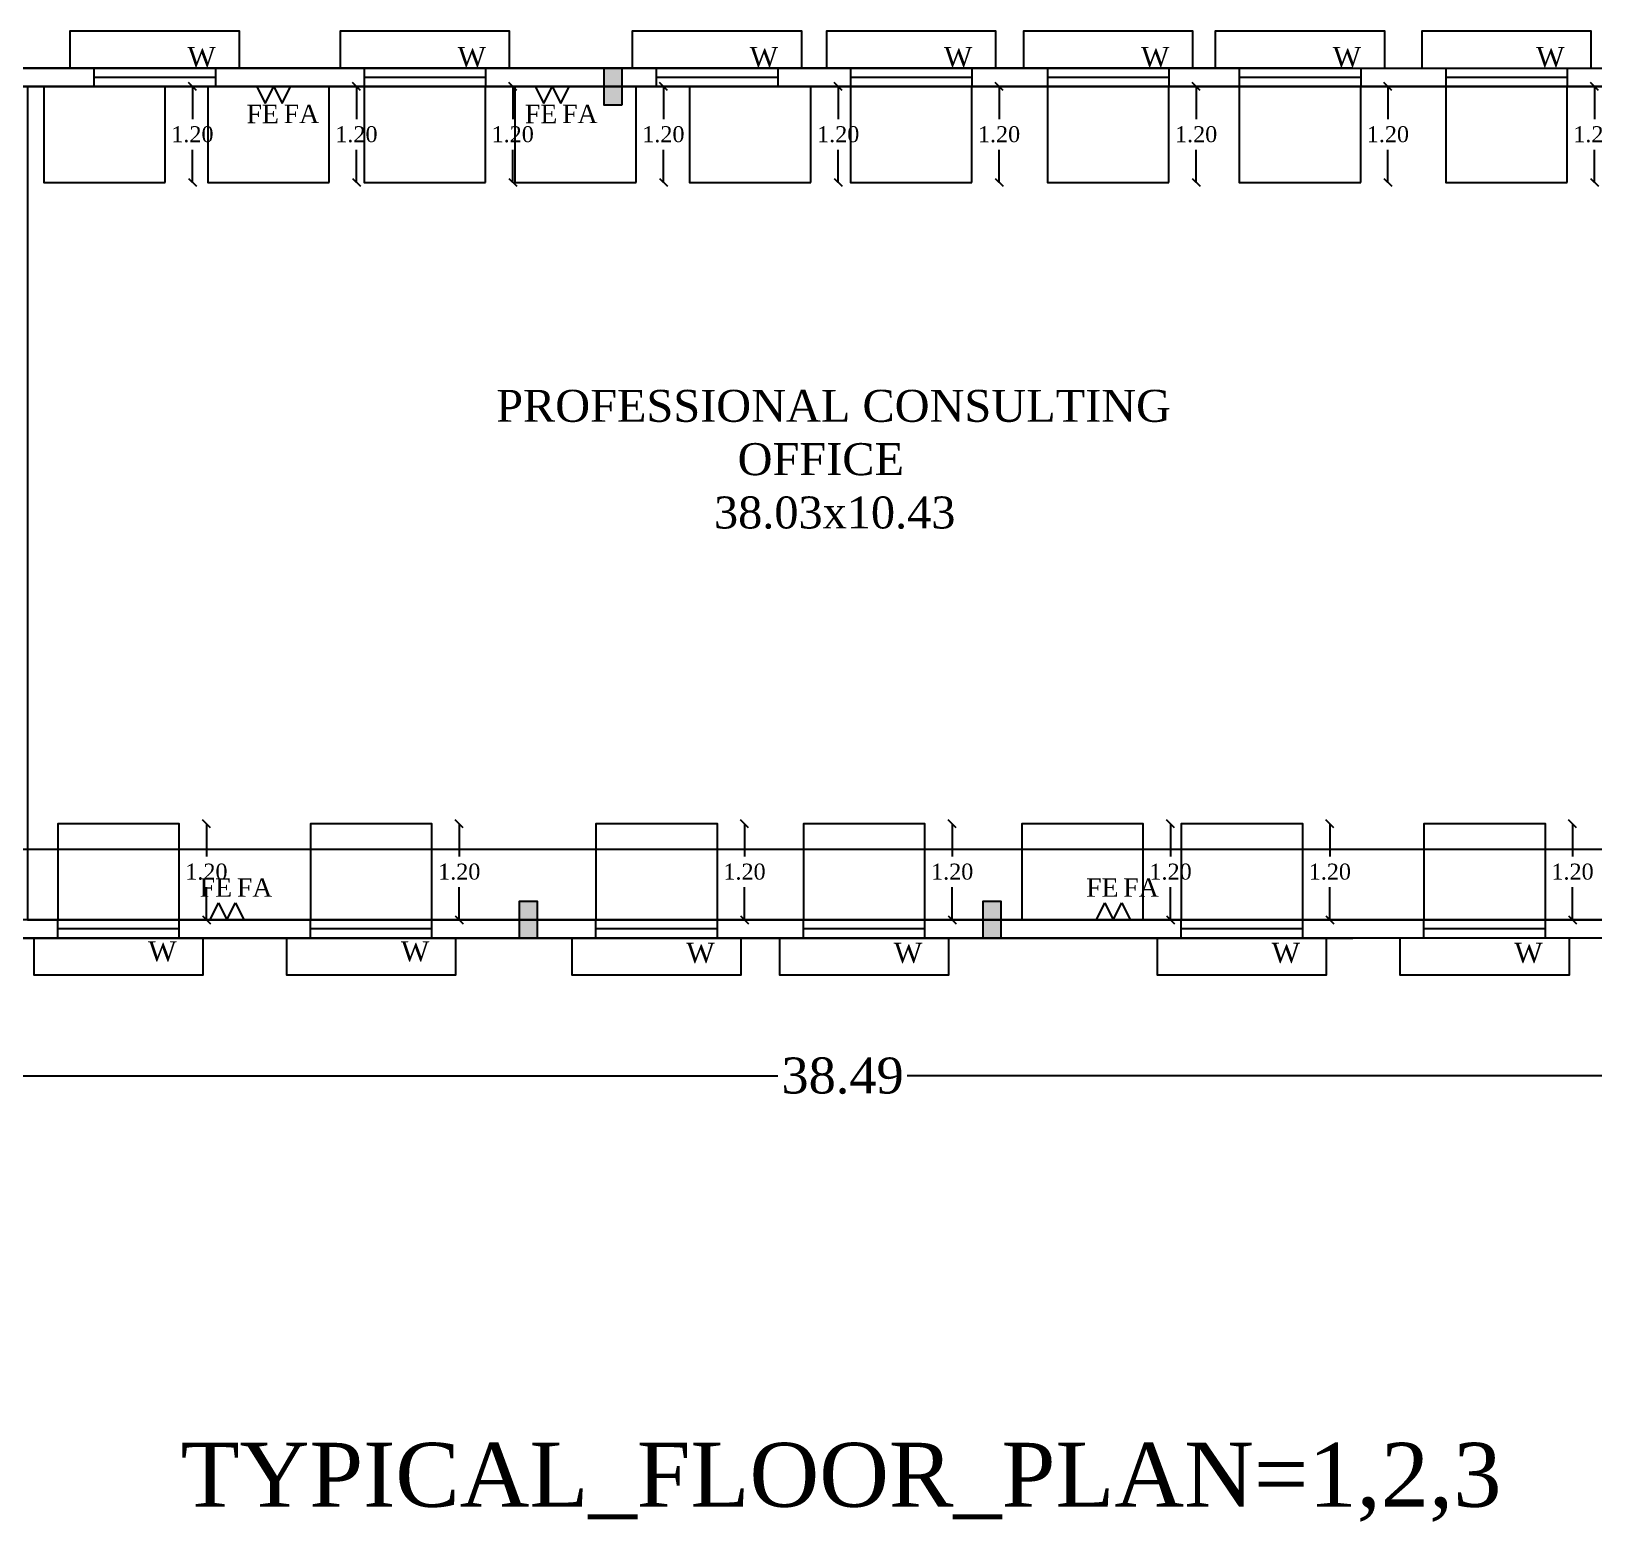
# Model space of a CAD drawing. Header units: metres. Extents: x 16174 to 16363, y 1100 to 1191.
# Drawn here: x 16273.72 to 16293.26, y 1100.91 to 1119.56 of the extents above; entities that cross this region are included whole.
import ezdxf
from ezdxf.lldxf.tags import DXFTag

# ---------------------------------------------------------------- set-up
doc = ezdxf.new("R2010")
doc.units = ezdxf.units.M
doc.header["$MEASUREMENT"] = 0
for name, color, linetype in [('BLK_1_FLR_1_BLT_UP_AREA', 20, 'Continuous'), ('BLK_1_FLR_1_REGULAR_ROOM_2', 7, 'Continuous'), ('BLK_1_FLR_1_ROOF_AREA', 7, 'Continuous'), ('BLK_1_FLR_1_ROOM_2_LIGHT_VENTILATION_1', 7, 'Continuous')]:
    doc.layers.add(name, color=color, linetype=linetype)
doc.styles.add('Romand', font='times.ttf', dxfattribs={"height": 0.5})
doc.styles.get("Standard").update_dxf_attribs({"font": 'times.ttf'})
tags = doc.linetypes.add('HIDDEN', pattern=[0.375, 0.25, -0.125]).pattern_tags.tags
tags[6:7] = [DXFTag(74, 4), DXFTag(75, 0), DXFTag(340, '0'), DXFTag(46, 1.0), DXFTag(50, 0.0), DXFTag(44, 0.0), DXFTag(45, 0.0)]
tags[4:5] = [DXFTag(74, 4), DXFTag(75, 0), DXFTag(340, '0'), DXFTag(46, 1.0), DXFTag(50, 0.0), DXFTag(44, 0.0), DXFTag(45, 0.0)]
doc.dimstyles.new('23', dxfattribs={"dimtxt": 0.45, "dimasz": 0.3, "dimexe": 0.18, "dimexo": 0.0625, "dimgap": 0.09, "dimtad": 0, "dimtih": 1, "dimtoh": 1, "dimzin": 0, "dimdsep": 46, "dimtxsty": 'Standard', "dimblk": 'OBLIQUE', "dimcen": 0.09, "dimse1": 1, "dimse2": 1, "dimadec": 0, "dimazin": 0, "dimtfac": 1, "dimtofl": 0, "dimtmove": 0, "dimatfit": 3, "dimfxl": 0, "dimtolj": 1, "dimtzin": 0, "dimarcsym": 0})

# ---------------------------------------------------------------- blocks, each defined once
blk = doc.blocks.new('_Oblique')
at = {"color": 0, "linetype": 'ByBlock', "lineweight": -2}
blk.add_line((-0.5, -0.5), (0.5, 0.5), dxfattribs=at)
blk = doc.blocks.new('*D77')
at = {"color": 0, "lineweight": -2}
for p, q in [((16264.62, 1106.492), (16283.056, 1106.492)), ((16303.112, 1106.492), (16284.675, 1106.492))]:
    blk.add_line(p, q, dxfattribs=at)
at = {"layer": 'Defpoints', "color": 0}
for p in [(16264.62, 1108.215), (16303.112, 1108.215), (16303.112, 1106.492)]:
    blk.add_point(p, dxfattribs=at)
at = {"color": 0, "lineweight": -2, "xscale": 0.3, "yscale": 0.3, "zscale": 0.3, "rotation": 180}
blk.add_blockref('_Oblique', (16264.62, 1106.492), dxfattribs=at)
at = {"color": 0, "lineweight": -2, "xscale": 0.3, "yscale": 0.3, "zscale": 0.3}
blk.add_blockref('_Oblique', (16303.112, 1106.492), dxfattribs=at)
at = {"color": 0, "insert": (16283.866, 1106.492), "char_height": 0.45, "attachment_point": 5}
blk.add_mtext('\\A1;38.49', dxfattribs=at)
blk = doc.blocks.new('*D90')
at = {"layer": 'BLK_1_FLR_1_ROOM_2_LIGHT_VENTILATION_1', "color": 0, "lineweight": -2}
for p, q in [((16275.732, 1118.87), (16275.732, 1118.462)), ((16275.732, 1117.67), (16275.732, 1118.078))]:
    blk.add_line(p, q, dxfattribs=at)
at = {"layer": 'Defpoints', "color": 0}
for p in [(16275.391, 1118.87), (16275.732, 1118.87), (16275.391, 1117.67)]:
    blk.add_point(p, dxfattribs=at)
at = {"layer": 'BLK_1_FLR_1_ROOM_2_LIGHT_VENTILATION_1', "color": 0, "lineweight": -2, "xscale": 0.1, "yscale": 0.1, "zscale": 0.1}
for p, rotation in [((16275.732, 1118.87), 90), ((16275.732, 1117.67), 270)]:
    blk.add_blockref('_Oblique', p, dxfattribs=dict(at, rotation=rotation))
at = {"layer": 'BLK_1_FLR_1_ROOM_2_LIGHT_VENTILATION_1', "color": 0, "insert": (16275.732, 1118.27), "char_height": 0.2, "attachment_point": 5}
blk.add_mtext('\\A1;1.20', dxfattribs=at)
blk = doc.blocks.new('*D91')
at = {"layer": 'BLK_1_FLR_1_ROOM_2_LIGHT_VENTILATION_1', "color": 0, "lineweight": -2}
for p, q in [((16279.739, 1118.87), (16279.739, 1118.462)), ((16279.739, 1117.67), (16279.739, 1118.078))]:
    blk.add_line(p, q, dxfattribs=at)
at = {"layer": 'Defpoints', "color": 0}
for p in [(16279.399, 1118.87), (16279.739, 1118.87), (16279.399, 1117.67)]:
    blk.add_point(p, dxfattribs=at)
at = {"layer": 'BLK_1_FLR_1_ROOM_2_LIGHT_VENTILATION_1', "color": 0, "lineweight": -2, "xscale": 0.1, "yscale": 0.1, "zscale": 0.1}
for p, rotation in [((16279.739, 1118.87), 90), ((16279.739, 1117.67), 270)]:
    blk.add_blockref('_Oblique', p, dxfattribs=dict(at, rotation=rotation))
at = {"layer": 'BLK_1_FLR_1_ROOM_2_LIGHT_VENTILATION_1', "color": 0, "insert": (16279.739, 1118.27), "char_height": 0.2, "attachment_point": 5}
blk.add_mtext('\\A1;1.20', dxfattribs=at)
blk = doc.blocks.new('*D92')
at = {"layer": 'BLK_1_FLR_1_ROOM_2_LIGHT_VENTILATION_1', "color": 0, "lineweight": -2}
for p, q in [((16283.811, 1118.87), (16283.811, 1118.462)), ((16283.811, 1117.67), (16283.811, 1118.078))]:
    blk.add_line(p, q, dxfattribs=at)
at = {"layer": 'Defpoints', "color": 0}
for p in [(16283.47, 1118.87), (16283.811, 1118.87), (16283.47, 1117.67)]:
    blk.add_point(p, dxfattribs=at)
at = {"layer": 'BLK_1_FLR_1_ROOM_2_LIGHT_VENTILATION_1', "color": 0, "lineweight": -2, "xscale": 0.1, "yscale": 0.1, "zscale": 0.1}
for p, rotation in [((16283.811, 1118.87), 90), ((16283.811, 1117.67), 270)]:
    blk.add_blockref('_Oblique', p, dxfattribs=dict(at, rotation=rotation))
at = {"layer": 'BLK_1_FLR_1_ROOM_2_LIGHT_VENTILATION_1', "color": 0, "insert": (16283.811, 1118.27), "char_height": 0.2, "attachment_point": 5}
blk.add_mtext('\\A1;1.20', dxfattribs=at)
blk = doc.blocks.new('*D93')
at = {"layer": 'BLK_1_FLR_1_ROOM_2_LIGHT_VENTILATION_1', "color": 0, "lineweight": -2}
for p, q in [((16285.823, 1118.87), (16285.823, 1118.462)), ((16285.823, 1117.67), (16285.823, 1118.078))]:
    blk.add_line(p, q, dxfattribs=at)
at = {"layer": 'Defpoints', "color": 0}
for p in [(16285.483, 1118.87), (16285.823, 1118.87), (16285.483, 1117.67)]:
    blk.add_point(p, dxfattribs=at)
at = {"layer": 'BLK_1_FLR_1_ROOM_2_LIGHT_VENTILATION_1', "color": 0, "lineweight": -2, "xscale": 0.1, "yscale": 0.1, "zscale": 0.1}
for p, rotation in [((16285.823, 1118.87), 90), ((16285.823, 1117.67), 270)]:
    blk.add_blockref('_Oblique', p, dxfattribs=dict(at, rotation=rotation))
at = {"layer": 'BLK_1_FLR_1_ROOM_2_LIGHT_VENTILATION_1', "color": 0, "insert": (16285.823, 1118.27), "char_height": 0.2, "attachment_point": 5}
blk.add_mtext('\\A1;1.20', dxfattribs=at)
blk = doc.blocks.new('*D94')
at = {"layer": 'BLK_1_FLR_1_ROOM_2_LIGHT_VENTILATION_1', "color": 0, "lineweight": -2}
for p, q in [((16288.289, 1118.87), (16288.289, 1118.462)), ((16288.289, 1117.67), (16288.289, 1118.078))]:
    blk.add_line(p, q, dxfattribs=at)
at = {"layer": 'Defpoints', "color": 0}
for p in [(16287.949, 1118.87), (16288.289, 1118.87), (16287.949, 1117.67)]:
    blk.add_point(p, dxfattribs=at)
at = {"layer": 'BLK_1_FLR_1_ROOM_2_LIGHT_VENTILATION_1', "color": 0, "lineweight": -2, "xscale": 0.1, "yscale": 0.1, "zscale": 0.1}
for p, rotation in [((16288.289, 1118.87), 90), ((16288.289, 1117.67), 270)]:
    blk.add_blockref('_Oblique', p, dxfattribs=dict(at, rotation=rotation))
at = {"layer": 'BLK_1_FLR_1_ROOM_2_LIGHT_VENTILATION_1', "color": 0, "insert": (16288.289, 1118.27), "char_height": 0.2, "attachment_point": 5}
blk.add_mtext('\\A1;1.20', dxfattribs=at)
blk = doc.blocks.new('*D95')
at = {"layer": 'BLK_1_FLR_1_ROOM_2_LIGHT_VENTILATION_1', "color": 0, "lineweight": -2}
for p, q in [((16290.688, 1118.87), (16290.688, 1118.462)), ((16290.688, 1117.67), (16290.688, 1118.078))]:
    blk.add_line(p, q, dxfattribs=at)
at = {"layer": 'Defpoints', "color": 0}
for p in [(16290.348, 1118.87), (16290.688, 1118.87), (16290.348, 1117.67)]:
    blk.add_point(p, dxfattribs=at)
at = {"layer": 'BLK_1_FLR_1_ROOM_2_LIGHT_VENTILATION_1', "color": 0, "lineweight": -2, "xscale": 0.1, "yscale": 0.1, "zscale": 0.1}
for p, rotation in [((16290.688, 1118.87), 90), ((16290.688, 1117.67), 270)]:
    blk.add_blockref('_Oblique', p, dxfattribs=dict(at, rotation=rotation))
at = {"layer": 'BLK_1_FLR_1_ROOM_2_LIGHT_VENTILATION_1', "color": 0, "insert": (16290.688, 1118.27), "char_height": 0.2, "attachment_point": 5}
blk.add_mtext('\\A1;1.20', dxfattribs=at)
blk = doc.blocks.new('*D96')
at = {"layer": 'BLK_1_FLR_1_ROOM_2_LIGHT_VENTILATION_1', "color": 0, "lineweight": -2}
for p, q in [((16293.272, 1118.87), (16293.272, 1118.462)), ((16293.272, 1117.67), (16293.272, 1118.078))]:
    blk.add_line(p, q, dxfattribs=at)
at = {"layer": 'Defpoints', "color": 0}
for p in [(16292.931, 1118.87), (16293.272, 1118.87), (16292.931, 1117.67)]:
    blk.add_point(p, dxfattribs=at)
at = {"layer": 'BLK_1_FLR_1_ROOM_2_LIGHT_VENTILATION_1', "color": 0, "lineweight": -2, "xscale": 0.1, "yscale": 0.1, "zscale": 0.1}
for p, rotation in [((16293.272, 1118.87), 90), ((16293.272, 1117.67), 270)]:
    blk.add_blockref('_Oblique', p, dxfattribs=dict(at, rotation=rotation))
at = {"layer": 'BLK_1_FLR_1_ROOM_2_LIGHT_VENTILATION_1', "color": 0, "insert": (16293.272, 1118.27), "char_height": 0.2, "attachment_point": 5}
blk.add_mtext('\\A1;1.20', dxfattribs=at)
blk = doc.blocks.new('*D100')
at = {"layer": 'BLK_1_FLR_1_ROOM_2_LIGHT_VENTILATION_1', "color": 0, "lineweight": -2}
for p, q in [((16275.907, 1109.645), (16275.907, 1109.237)), ((16275.907, 1108.445), (16275.907, 1108.853))]:
    blk.add_line(p, q, dxfattribs=at)
at = {"layer": 'Defpoints', "color": 0}
for p in [(16275.567, 1109.645), (16275.907, 1109.645), (16275.567, 1108.445)]:
    blk.add_point(p, dxfattribs=at)
at = {"layer": 'BLK_1_FLR_1_ROOM_2_LIGHT_VENTILATION_1', "color": 0, "lineweight": -2, "xscale": 0.1, "yscale": 0.1, "zscale": 0.1}
for p, rotation in [((16275.907, 1109.645), 90), ((16275.907, 1108.445), 270)]:
    blk.add_blockref('_Oblique', p, dxfattribs=dict(at, rotation=rotation))
at = {"layer": 'BLK_1_FLR_1_ROOM_2_LIGHT_VENTILATION_1', "color": 0, "insert": (16275.907, 1109.045), "char_height": 0.2, "attachment_point": 5}
blk.add_mtext('\\A1;1.20', dxfattribs=at)
blk = doc.blocks.new('*D101')
at = {"layer": 'BLK_1_FLR_1_ROOM_2_LIGHT_VENTILATION_1', "color": 0, "lineweight": -2}
for p, q in [((16279.07, 1109.645), (16279.07, 1109.237)), ((16279.07, 1108.445), (16279.07, 1108.853))]:
    blk.add_line(p, q, dxfattribs=at)
at = {"layer": 'Defpoints', "color": 0}
for p in [(16278.729, 1109.645), (16279.07, 1109.645), (16278.729, 1108.445)]:
    blk.add_point(p, dxfattribs=at)
at = {"layer": 'BLK_1_FLR_1_ROOM_2_LIGHT_VENTILATION_1', "color": 0, "lineweight": -2, "xscale": 0.1, "yscale": 0.1, "zscale": 0.1}
for p, rotation in [((16279.07, 1109.645), 90), ((16279.07, 1108.445), 270)]:
    blk.add_blockref('_Oblique', p, dxfattribs=dict(at, rotation=rotation))
at = {"layer": 'BLK_1_FLR_1_ROOM_2_LIGHT_VENTILATION_1', "color": 0, "insert": (16279.07, 1109.045), "char_height": 0.2, "attachment_point": 5}
blk.add_mtext('\\A1;1.20', dxfattribs=at)
blk = doc.blocks.new('*D102')
at = {"layer": 'BLK_1_FLR_1_ROOM_2_LIGHT_VENTILATION_1', "color": 0, "lineweight": -2}
for p, q in [((16282.639, 1109.645), (16282.639, 1109.237)), ((16282.639, 1108.445), (16282.639, 1108.853))]:
    blk.add_line(p, q, dxfattribs=at)
at = {"layer": 'Defpoints', "color": 0}
for p in [(16282.299, 1109.645), (16282.639, 1109.645), (16282.299, 1108.445)]:
    blk.add_point(p, dxfattribs=at)
at = {"layer": 'BLK_1_FLR_1_ROOM_2_LIGHT_VENTILATION_1', "color": 0, "lineweight": -2, "xscale": 0.1, "yscale": 0.1, "zscale": 0.1}
for p, rotation in [((16282.639, 1109.645), 90), ((16282.639, 1108.445), 270)]:
    blk.add_blockref('_Oblique', p, dxfattribs=dict(at, rotation=rotation))
at = {"layer": 'BLK_1_FLR_1_ROOM_2_LIGHT_VENTILATION_1', "color": 0, "insert": (16282.639, 1109.045), "char_height": 0.2, "attachment_point": 5}
blk.add_mtext('\\A1;1.20', dxfattribs=at)
blk = doc.blocks.new('*D103')
at = {"layer": 'BLK_1_FLR_1_ROOM_2_LIGHT_VENTILATION_1', "color": 0, "lineweight": -2}
for p, q in [((16285.237, 1109.645), (16285.237, 1109.237)), ((16285.237, 1108.445), (16285.237, 1108.853))]:
    blk.add_line(p, q, dxfattribs=at)
at = {"layer": 'Defpoints', "color": 0}
for p in [(16284.896, 1109.645), (16285.237, 1109.645), (16284.896, 1108.445)]:
    blk.add_point(p, dxfattribs=at)
at = {"layer": 'BLK_1_FLR_1_ROOM_2_LIGHT_VENTILATION_1', "color": 0, "lineweight": -2, "xscale": 0.1, "yscale": 0.1, "zscale": 0.1}
for p, rotation in [((16285.237, 1109.645), 90), ((16285.237, 1108.445), 270)]:
    blk.add_blockref('_Oblique', p, dxfattribs=dict(at, rotation=rotation))
at = {"layer": 'BLK_1_FLR_1_ROOM_2_LIGHT_VENTILATION_1', "color": 0, "insert": (16285.237, 1109.045), "char_height": 0.2, "attachment_point": 5}
blk.add_mtext('\\A1;1.20', dxfattribs=at)
blk = doc.blocks.new('*D104')
at = {"layer": 'BLK_1_FLR_1_ROOM_2_LIGHT_VENTILATION_1', "color": 0, "lineweight": -2}
for p, q in [((16289.962, 1109.645), (16289.962, 1109.237)), ((16289.962, 1108.445), (16289.962, 1108.853))]:
    blk.add_line(p, q, dxfattribs=at)
at = {"layer": 'Defpoints', "color": 0}
for p in [(16289.622, 1109.645), (16289.962, 1109.645), (16289.622, 1108.445)]:
    blk.add_point(p, dxfattribs=at)
at = {"layer": 'BLK_1_FLR_1_ROOM_2_LIGHT_VENTILATION_1', "color": 0, "lineweight": -2, "xscale": 0.1, "yscale": 0.1, "zscale": 0.1}
for p, rotation in [((16289.962, 1109.645), 90), ((16289.962, 1108.445), 270)]:
    blk.add_blockref('_Oblique', p, dxfattribs=dict(at, rotation=rotation))
at = {"layer": 'BLK_1_FLR_1_ROOM_2_LIGHT_VENTILATION_1', "color": 0, "insert": (16289.962, 1109.045), "char_height": 0.2, "attachment_point": 5}
blk.add_mtext('\\A1;1.20', dxfattribs=at)
blk = doc.blocks.new('*D105')
at = {"layer": 'BLK_1_FLR_1_ROOM_2_LIGHT_VENTILATION_1', "color": 0, "lineweight": -2}
for p, q in [((16292.998, 1109.645), (16292.998, 1109.237)), ((16292.998, 1108.445), (16292.998, 1108.853))]:
    blk.add_line(p, q, dxfattribs=at)
at = {"layer": 'Defpoints', "color": 0}
for p in [(16292.658, 1109.645), (16292.998, 1109.645), (16292.658, 1108.445)]:
    blk.add_point(p, dxfattribs=at)
at = {"layer": 'BLK_1_FLR_1_ROOM_2_LIGHT_VENTILATION_1', "color": 0, "lineweight": -2, "xscale": 0.1, "yscale": 0.1, "zscale": 0.1}
for p, rotation in [((16292.998, 1109.645), 90), ((16292.998, 1108.445), 270)]:
    blk.add_blockref('_Oblique', p, dxfattribs=dict(at, rotation=rotation))
at = {"layer": 'BLK_1_FLR_1_ROOM_2_LIGHT_VENTILATION_1', "color": 0, "insert": (16292.998, 1109.045), "char_height": 0.2, "attachment_point": 5}
blk.add_mtext('\\A1;1.20', dxfattribs=at)
blk = doc.blocks.new('*D203')
at = {"layer": 'BLK_1_FLR_1_ROOM_2_LIGHT_VENTILATION_1', "color": 0, "lineweight": -2}
for p, q in [((16287.969, 1109.645), (16287.969, 1109.237)), ((16287.969, 1108.445), (16287.969, 1108.853))]:
    blk.add_line(p, q, dxfattribs=at)
at = {"layer": 'Defpoints', "color": 0}
for p in [(16287.628, 1109.645), (16287.969, 1109.645), (16287.628, 1108.445)]:
    blk.add_point(p, dxfattribs=at)
at = {"layer": 'BLK_1_FLR_1_ROOM_2_LIGHT_VENTILATION_1', "color": 0, "lineweight": -2, "xscale": 0.1, "yscale": 0.1, "zscale": 0.1}
for p, rotation in [((16287.969, 1109.645), 90), ((16287.969, 1108.445), 270)]:
    blk.add_blockref('_Oblique', p, dxfattribs=dict(at, rotation=rotation))
at = {"layer": 'BLK_1_FLR_1_ROOM_2_LIGHT_VENTILATION_1', "color": 0, "insert": (16287.969, 1109.045), "char_height": 0.2, "attachment_point": 5}
blk.add_mtext('\\A1;1.20', dxfattribs=at)
blk = doc.blocks.new('*D204')
at = {"layer": 'BLK_1_FLR_1_ROOM_2_LIGHT_VENTILATION_1', "color": 0, "lineweight": -2}
for p, q in [((16277.784, 1118.87), (16277.784, 1118.462)), ((16277.784, 1117.67), (16277.784, 1118.078))]:
    blk.add_line(p, q, dxfattribs=at)
at = {"layer": 'Defpoints', "color": 0}
for p in [(16277.443, 1118.87), (16277.784, 1118.87), (16277.443, 1117.67)]:
    blk.add_point(p, dxfattribs=at)
at = {"layer": 'BLK_1_FLR_1_ROOM_2_LIGHT_VENTILATION_1', "color": 0, "lineweight": -2, "xscale": 0.1, "yscale": 0.1, "zscale": 0.1}
for p, rotation in [((16277.784, 1118.87), 90), ((16277.784, 1117.67), 270)]:
    blk.add_blockref('_Oblique', p, dxfattribs=dict(at, rotation=rotation))
at = {"layer": 'BLK_1_FLR_1_ROOM_2_LIGHT_VENTILATION_1', "color": 0, "insert": (16277.784, 1118.27), "char_height": 0.2, "attachment_point": 5}
blk.add_mtext('\\A1;1.20', dxfattribs=at)
blk = doc.blocks.new('*D205')
at = {"layer": 'BLK_1_FLR_1_ROOM_2_LIGHT_VENTILATION_1', "color": 0, "lineweight": -2}
for p, q in [((16281.624, 1118.87), (16281.624, 1118.462)), ((16281.624, 1117.67), (16281.624, 1118.078))]:
    blk.add_line(p, q, dxfattribs=at)
at = {"layer": 'Defpoints', "color": 0}
for p in [(16281.284, 1118.87), (16281.624, 1118.87), (16281.284, 1117.67)]:
    blk.add_point(p, dxfattribs=at)
at = {"layer": 'BLK_1_FLR_1_ROOM_2_LIGHT_VENTILATION_1', "color": 0, "lineweight": -2, "xscale": 0.1, "yscale": 0.1, "zscale": 0.1}
for p, rotation in [((16281.624, 1118.87), 90), ((16281.624, 1117.67), 270)]:
    blk.add_blockref('_Oblique', p, dxfattribs=dict(at, rotation=rotation))
at = {"layer": 'BLK_1_FLR_1_ROOM_2_LIGHT_VENTILATION_1', "color": 0, "insert": (16281.624, 1118.27), "char_height": 0.2, "attachment_point": 5}
blk.add_mtext('\\A1;1.20', dxfattribs=at)

msp = doc.modelspace()

# ---------------------------------------------------------------- hatches: boundary and pattern name
h = msp.add_hatch(color=256)
h.dxf.hatch_style = 1
h.paths.add_polyline_path([(16281.11, 1119.1), (16280.88, 1119.1), (16280.88, 1118.64), (16281.11, 1118.64)])
h = msp.add_hatch(color=256)
h.dxf.hatch_style = 1
h.paths.add_polyline_path([(16280.05, 1108.675), (16279.82, 1108.675), (16279.82, 1108.215), (16280.05, 1108.215)])
h = msp.add_hatch(color=256)
h.dxf.hatch_style = 1
h.paths.add_polyline_path([(16285.85, 1108.675), (16285.62, 1108.675), (16285.62, 1108.215), (16285.85, 1108.215)])

# ---------------------------------------------------------------- linework, layer by layer
for p, q in [((16290.25, 1119.1), (16264.62, 1119.1)), ((16274.499, 1119.1), (16274.499, 1118.87)), ((16274.499, 1118.985), (16276.019, 1118.985)), ((16276.019, 1119.1), (16276.019, 1118.87)), ((16277.879, 1119.1), (16277.879, 1118.87)), ((16277.879, 1118.985), (16279.399, 1118.985)), ((16279.399, 1119.1), (16279.399, 1118.87)), ((16281.534, 1119.1), (16281.534, 1118.87)), ((16281.534, 1118.985), (16283.054, 1118.985)), ((16283.054, 1119.1), (16283.054, 1118.87)), ((16283.963, 1119.1), (16283.963, 1118.87)), ((16283.963, 1118.985), (16285.483, 1118.985)), ((16285.483, 1119.1), (16285.483, 1118.87)), ((16286.429, 1119.1), (16286.429, 1118.87)), ((16286.429, 1118.985), (16287.949, 1118.985)), ((16287.949, 1119.1), (16287.949, 1118.87)), ((16288.828, 1119.1), (16288.828, 1118.87)), ((16288.828, 1118.985), (16290.348, 1118.985)), ((16290.348, 1119.1), (16290.348, 1118.87)), ((16291.411, 1119.1), (16291.411, 1118.87)), ((16291.411, 1118.985), (16292.931, 1118.985)), ((16292.931, 1119.1), (16292.931, 1118.87)), ((16296.071, 1118.87), (16264.85, 1118.87)), ((16273.67, 1108.445), (16302.882, 1108.445)), ((16274.047, 1108.215), (16274.047, 1108.445)), ((16275.567, 1108.215), (16275.567, 1108.445)), ((16277.209, 1108.215), (16277.209, 1108.445)), ((16278.729, 1108.215), (16278.729, 1108.445)), ((16280.779, 1108.215), (16280.779, 1108.445)), ((16282.299, 1108.215), (16282.299, 1108.445)), ((16283.376, 1108.215), (16283.376, 1108.445)), ((16284.896, 1108.215), (16284.896, 1108.445)), ((16288.102, 1108.215), (16288.102, 1108.445)), ((16289.622, 1108.215), (16289.622, 1108.445)), ((16291.138, 1108.215), (16291.138, 1108.445)), ((16292.658, 1108.215), (16292.658, 1108.445)), ((16264.62, 1108.215), (16290.25, 1108.215)), ((16275.567, 1108.33), (16274.047, 1108.33)), ((16278.729, 1108.33), (16277.209, 1108.33)), ((16282.299, 1108.33), (16280.779, 1108.33)), ((16284.896, 1108.33), (16283.376, 1108.33)), ((16289.622, 1108.33), (16288.102, 1108.33)), ((16292.658, 1108.33), (16291.138, 1108.33))]:
    msp.add_line(p, q)
at = {"linetype": 'HIDDEN'}
msp.add_line((16263.06, 1109.329), (16306.157, 1109.329), dxfattribs=at)
for points in [[(16276.019, 1119.1), (16276.319, 1119.1), (16276.319, 1119.56), (16274.199, 1119.56), (16274.199, 1119.1), (16274.499, 1119.1)], [(16279.399, 1119.1), (16279.699, 1119.1), (16279.699, 1119.56), (16277.579, 1119.56), (16277.579, 1119.1), (16277.879, 1119.1)], [(16283.054, 1119.1), (16283.354, 1119.1), (16283.354, 1119.56), (16281.234, 1119.56), (16281.234, 1119.1), (16281.534, 1119.1)], [(16285.483, 1119.1), (16285.783, 1119.1), (16285.783, 1119.56), (16283.663, 1119.56), (16283.663, 1119.1), (16283.963, 1119.1)], [(16287.949, 1119.1), (16288.249, 1119.1), (16288.249, 1119.56), (16286.129, 1119.56), (16286.129, 1119.1), (16286.429, 1119.1)], [(16290.348, 1119.1), (16290.648, 1119.1), (16290.648, 1119.56), (16288.528, 1119.56), (16288.528, 1119.1), (16288.828, 1119.1)], [(16292.931, 1119.1), (16293.231, 1119.1), (16293.231, 1119.56), (16291.111, 1119.56), (16291.111, 1119.1), (16291.411, 1119.1)], [(16274.047, 1108.215), (16273.747, 1108.215), (16273.747, 1107.755), (16275.867, 1107.755), (16275.867, 1108.215), (16275.567, 1108.215)], [(16277.209, 1108.215), (16276.909, 1108.215), (16276.909, 1107.755), (16279.029, 1107.755), (16279.029, 1108.215), (16278.729, 1108.215)], [(16280.779, 1108.215), (16280.479, 1108.215), (16280.479, 1107.755), (16282.599, 1107.755), (16282.599, 1108.215), (16282.299, 1108.215)], [(16283.376, 1108.215), (16283.076, 1108.215), (16283.076, 1107.755), (16285.196, 1107.755), (16285.196, 1108.215), (16284.896, 1108.215)], [(16288.102, 1108.215), (16287.802, 1108.215), (16287.802, 1107.755), (16289.922, 1107.755), (16289.922, 1108.215), (16289.622, 1108.215)], [(16291.138, 1108.215), (16290.838, 1108.215), (16290.838, 1107.755), (16292.958, 1107.755), (16292.958, 1108.215), (16292.658, 1108.215)]]:
    msp.add_lwpolyline(points, dxfattribs=at)
for points in [[(16303.112, 1108.215), (16264.62, 1108.215), (16264.62, 1119.1), (16303.112, 1119.1)], [(16281.11, 1118.64), (16281.11, 1119.1), (16280.88, 1119.1), (16280.88, 1118.64)], [(16264.85, 1118.87), (16302.882, 1118.87), (16302.882, 1108.445), (16264.85, 1108.445)], [(16276.644, 1118.658), (16276.749, 1118.87), (16276.538, 1118.87)], [(16276.855, 1118.658), (16276.961, 1118.87), (16276.749, 1118.87)], [(16280.127, 1118.658), (16280.233, 1118.87), (16280.021, 1118.87)], [(16280.339, 1118.658), (16280.445, 1118.87), (16280.233, 1118.87)], [(16276.058, 1108.657), (16276.164, 1108.445), (16275.952, 1108.445)], [(16276.27, 1108.657), (16276.376, 1108.445), (16276.164, 1108.445)], [(16280.05, 1108.215), (16280.05, 1108.675), (16279.82, 1108.675), (16279.82, 1108.215)], [(16285.85, 1108.215), (16285.85, 1108.675), (16285.62, 1108.675), (16285.62, 1108.215)], [(16287.147, 1108.657), (16287.253, 1108.445), (16287.041, 1108.445)], [(16287.359, 1108.657), (16287.465, 1108.445), (16287.253, 1108.445)]]:
    msp.add_lwpolyline(points, close=True)
at = {"layer": 'BLK_1_FLR_1_BLT_UP_AREA', "color": 18}
msp.add_lwpolyline([(16303.112, 1108.215), (16264.62, 1108.215), (16264.62, 1119.1), (16303.112, 1119.1)], close=True, dxfattribs=at)
at = {"layer": 'BLK_1_FLR_1_REGULAR_ROOM_2', "color": 2}
msp.add_lwpolyline([(16273.67, 1108.445), (16296.071, 1108.445), (16296.071, 1118.869), (16273.67, 1118.869)], close=True, dxfattribs=at)
at = {"layer": 'BLK_1_FLR_1_ROOF_AREA', "color": 54}
msp.add_lwpolyline([(16303.112, 1108.215), (16264.62, 1108.215), (16264.62, 1119.1), (16303.112, 1119.1)], close=True, dxfattribs=at)
at = {"layer": 'BLK_1_FLR_1_ROOM_2_LIGHT_VENTILATION_1', "color": 2}
for points in [[(16275.391, 1117.67), (16275.391, 1118.87), (16273.871, 1118.87), (16273.871, 1117.67)], [(16277.443, 1117.67), (16277.443, 1118.87), (16275.923, 1118.87), (16275.923, 1117.67)], [(16279.399, 1117.67), (16279.399, 1118.87), (16277.879, 1118.87), (16277.879, 1117.67)], [(16281.284, 1117.67), (16281.284, 1118.87), (16279.764, 1118.87), (16279.764, 1117.67)], [(16283.47, 1117.67), (16283.47, 1118.87), (16281.95, 1118.87), (16281.95, 1117.67)], [(16285.483, 1117.67), (16285.483, 1118.87), (16283.963, 1118.87), (16283.963, 1117.67)], [(16287.949, 1117.67), (16287.949, 1118.87), (16286.429, 1118.87), (16286.429, 1117.67)], [(16290.348, 1117.67), (16290.348, 1118.87), (16288.828, 1118.87), (16288.828, 1117.67)], [(16292.931, 1117.67), (16292.931, 1118.87), (16291.411, 1118.87), (16291.411, 1117.67)], [(16275.567, 1108.445), (16275.567, 1109.645), (16274.047, 1109.645), (16274.047, 1108.445)], [(16278.729, 1108.445), (16278.729, 1109.645), (16277.209, 1109.645), (16277.209, 1108.445)], [(16282.299, 1108.445), (16282.299, 1109.645), (16280.779, 1109.645), (16280.779, 1108.445)], [(16284.896, 1108.445), (16284.896, 1109.645), (16283.376, 1109.645), (16283.376, 1108.445)], [(16287.628, 1108.445), (16287.628, 1109.645), (16286.108, 1109.645), (16286.108, 1108.445)], [(16289.622, 1108.445), (16289.622, 1109.645), (16288.102, 1109.645), (16288.102, 1108.445)], [(16292.658, 1108.445), (16292.658, 1109.645), (16291.138, 1109.645), (16291.138, 1108.445)]]:
    msp.add_lwpolyline(points, close=True, dxfattribs=at)

# ---------------------------------------------------------------- texts
at = {"char_height": 0.25, "width": 1.40926, "attachment_point": 3, "rotation": 360, "style": 'Romand'}
for insert in [(16276.025, 1119.364), (16279.405, 1119.364), (16283.06, 1119.364), (16285.489, 1119.364), (16287.955, 1119.364), (16290.354, 1119.364), (16292.899, 1119.364), (16275.534, 1108.175), (16278.696, 1108.175), (16282.266, 1108.157), (16284.863, 1108.157), (16289.589, 1108.157), (16292.625, 1108.157)]:
    msp.add_mtext('W', dxfattribs=dict(at, insert=insert))
at = {"attachment_point": 1}
for s, insert, char_height, width in [('FE', (16276.409, 1118.64), 0.23, 0.53598), ('FA', (16276.874, 1118.641), 0.23, 0.53598), ('FE', (16279.892, 1118.64), 0.23, 0.53598), ('FA', (16280.357, 1118.641), 0.23, 0.53598), ('PROFESSIONAL CONSULTING\\P                    OFFICE', (16279.532, 1115.074), 0.4, 11.11233), ('38.03x10.43', (16282.257, 1113.74), 0.4, 11.11233), ('FE', (16275.823, 1108.962), 0.23, 0.53598), ('FA', (16276.288, 1108.963), 0.23, 0.53598), ('FE', (16286.913, 1108.962), 0.23, 0.53598), ('FA', (16287.377, 1108.963), 0.23, 0.53598)]:
    msp.add_mtext(s, dxfattribs=dict(at, insert=insert, char_height=char_height, width=width))
at = {"layer": 'BLK_1_FLR_1_BLT_UP_AREA', "color": 18, "insert": (16275.585, 1101.902), "char_height": 0.8, "width": 34.58095, "attachment_point": 1}
msp.add_mtext('TYPICAL_FLOOR_PLAN=1,2,3', dxfattribs=at)

# ---------------------------------------------------------------- dimensions: what is measured, and where the dimension line sits
dim = msp.add_aligned_dim(p1=(16264.62, 1108.215), p2=(16303.112, 1108.215), distance=-1.723, dimstyle='23', override={"dimfxl": 1.25, "dimarcsym": 2})
dim.commit()
dim.dimension.update_dxf_attribs({"geometry": '*D77', "text_midpoint": (16283.866, 1106.492)})
at = {"layer": 'BLK_1_FLR_1_ROOM_2_LIGHT_VENTILATION_1', "color": 232}
for p1, p2, picture, middle in [((16275.391, 1117.67), (16275.391, 1118.87), '*D90', (16275.732, 1118.27)), ((16277.443, 1117.67), (16277.443, 1118.87), '*D204', (16277.784, 1118.27)), ((16279.399, 1117.67), (16279.399, 1118.87), '*D91', (16279.739, 1118.27)), ((16281.284, 1117.67), (16281.284, 1118.87), '*D205', (16281.624, 1118.27)), ((16283.47, 1117.67), (16283.47, 1118.87), '*D92', (16283.811, 1118.27)), ((16285.483, 1117.67), (16285.483, 1118.87), '*D93', (16285.823, 1118.27)), ((16287.949, 1117.67), (16287.949, 1118.87), '*D94', (16288.289, 1118.27)), ((16290.348, 1117.67), (16290.348, 1118.87), '*D95', (16290.688, 1118.27)), ((16292.931, 1117.67), (16292.931, 1118.87), '*D96', (16293.272, 1118.27)), ((16275.567, 1108.445), (16275.567, 1109.645), '*D100', (16275.907, 1109.045)), ((16278.729, 1108.445), (16278.729, 1109.645), '*D101', (16279.07, 1109.045)), ((16282.299, 1108.445), (16282.299, 1109.645), '*D102', (16282.639, 1109.045)), ((16284.896, 1108.445), (16284.896, 1109.645), '*D103', (16285.237, 1109.045)), ((16287.628, 1108.445), (16287.628, 1109.645), '*D203', (16287.969, 1109.045)), ((16289.622, 1108.445), (16289.622, 1109.645), '*D104', (16289.962, 1109.045)), ((16292.658, 1108.445), (16292.658, 1109.645), '*D105', (16292.998, 1109.045))]:
    dim = msp.add_aligned_dim(p1=p1, p2=p2, distance=-0.34, dimstyle='23', override={"dimtxt": 0.2, "dimasz": 0.1, "dimblk1": 'Oblique', "dimblk2": 'Oblique', "dimsah": 1}, dxfattribs=at)
    dim.commit()
    dim.dimension.update_dxf_attribs({"geometry": picture, "text_midpoint": middle})

doc.saveas('drawing.dxf')
